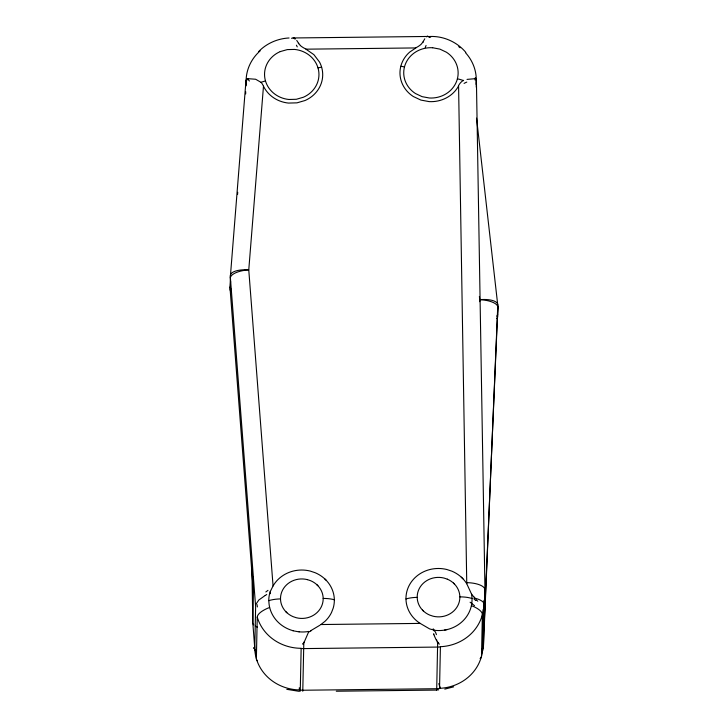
<?xml version="1.0" encoding="UTF-8"?>
<svg xmlns="http://www.w3.org/2000/svg" width="728" height="728" viewBox="0 0 728 728"><rect width="100%" height="100%" fill="white"/><g stroke="black" fill="none" stroke-linecap="round" stroke-linejoin="round"><path stroke-width="1.09" d="M476.54 118.136L497.906 306.442L484.284 622.294L484.275 620.929M245.664 93.948L245.709 91.701M245.827 86.068L246.119 80.035L246.009 85.222M230.594 281.317L230.13 289.325L253.435 592.456L252.807 622.658L254.782 648.521M269.588 607.48A18.291 6.661 -16.4 0 0 257.239 617.116L256.374 658.749A18.291 6.661 -16.4 0 0 257.348 660.833M476.13 84.421L476.258 78.497A18.318 16.953 1.2 0 1 476.412 80.462L484.957 589.853L484.284 622.294M476.267 87.196L476.412 80.462A18.291 6.934 -1 0 0 475.493 78.26M481.536 653.289A18.173 8.29 13.5 0 0 482.491 651.078A18.291 16.926 1.2 0 0 483.447 646.3L497.806 304.914A18.291 6.889 -6.5 0 0 479.761 299.69L479.388 296.433M253.435 592.456L253.326 588.952A44.017 0.582 89.3 0 1 253.299 587.678L253.08 576.785M429.529 37.192L429.547 36.664L428.21 36.482M434.389 630.284A33.352 31.113 2.2 0 0 471.389 605.632A33.515 31.204 1 0 0 472.026 598.516A33.461 31.158 1.2 0 0 471.507 594.003L466.757 583.738L458.585 85.986M479.679 301.674L479.761 299.69A18.291 6.943 2.5 0 1 497.897 307.362L497.697 316.562A18.291 6.943 2.5 0 1 496.878 318.536M291.491 38.275L292.847 38.029M237.546 194.531L237.728 192.274M261.015 82.291A15.834 14.569 -56.2 0 1 262.844 84.921L263.481 86.213L248.767 269.879L273.064 585.94L270.134 591.819A33.397 31.04 2.6 0 0 268.759 600.664A18.291 6.934 -1 0 1 280.498 598.926M336.291 691.218L436.691 690.08L437.674 641.832M256.01 604.176L258.786 600.045L264.801 595.741M302.875 644.271L303.166 643.689M308.818 631.504L304.295 641.905M424.779 38.812L422.932 41.978M422.622 42.433L421.284 44.126A17.772 12.631 -15.8 0 1 415.797 47.793M258.677 51.533C266.603 43.361 277.723 38.52 289.061 37.983M246.592 79.088L246.628 79.07A17.572 4.532 29.4 0 1 246.692 78.597M320.766 624.66L325.043 621.275A32.532 30.103 1.2 0 0 331.54 612.457L333.233 608.035A32.532 30.103 1.2 0 0 315.188 572.736L310.246 571.08A32.532 30.103 1.2 0 0 273.073 585.94M320.02 625.161L310.747 630.694M266.739 594.521L265.183 595.504M426.417 36.8L427.482 36.445M247.101 78.833L247.802 78.679A18.291 6.934 4.6 0 0 245.918 81.572L230.33 277.05L255.637 606.606L254.773 648.102A45.6 42.188 1.2 0 0 256.374 658.749A45.509 42.106 1.2 0 0 300.282 689.944L301.146 648.448A18.291 16.926 1.2 0 0 303.776 648.593L437.637 647.074A18.337 16.962 1.2 0 0 440.413 646.846L439.539 688.342A45.5 42.097 1.2 0 0 481.508 656.192A45.5 42.097 1.2 0 0 482.5 650.914L483.365 609.418A18.291 16.926 1.2 0 0 484.32 604.668L484.957 589.853A18.3 6.943 0.8 0 0 466.812 582.655M247.138 78.815L247.684 78.697M444.79 689.125L453.662 686.841M447.52 629.447L444.59 630.048M467.021 79.398L474.692 78.724M437.692 689.935L438.647 689.844M247.811 78.669L255.655 79.252L260.979 82.328A18.291 6.661 -16.4 0 1 265.493 80.981M428.728 36.564C442.67 35.526 456.893 41.705 465.838 52.416M293.457 37.965L428.009 36.464M320.957 624.533L420.183 623.405L429.611 628.892L434.48 630.239M298.808 691.282L286.796 689.325M299.108 631.895L292.965 630.766M294.312 38.074L294.185 38.038A17.982 6.143 -62.2 0 0 293.939 37.856M447.311 579.16L444.071 578.077A21.34 19.747 1.2 0 0 418.436 590.426A21.34 19.747 1.2 0 0 429.757 615.105L433.005 616.179A21.34 19.747 1.2 0 0 458.631 603.831A21.34 19.747 1.2 0 0 447.311 579.16M420.183 623.405C414.241 619.665 409.527 613.904 407.352 607.188A32.542 30.103 1.2 0 1 415.142 577.559A32.542 30.103 1.2 0 1 446.937 569.533L451.888 571.18A32.542 30.103 1.2 0 1 466.411 583.183L466.757 583.738M294.913 38.366L295.55 38.893M477.795 601.219L476.312 599.972M461.279 577.149L462.99 578.824M453.471 583.073L454.591 584.175M423.596 611.183L422.477 610.091M324.588 578.705L326.29 580.38M316.78 584.62L317.899 585.721M286.905 612.739L285.786 611.638M300.4 45.5L298.99 43.844M471.507 594.003L474.11 597.288M298.662 43.389L296.742 40.431M256.001 652.552L254.882 649.558A18.3 6.916 -4.4 0 0 256.456 651.715M438.438 642.733L439.266 644.253M436.691 690.08L436.609 689.343M436.254 640.048L434.288 635.753M263.481 86.213L263.845 86.932A30.958 28.647 1.2 0 0 288.497 103.076L296.979 102.848L305.005 100.528A30.958 28.647 1.2 0 0 319.565 62.108L313.877 54.636L305.933 49.176L415.888 47.93L409.8 52.007A30.958 28.647 1.2 0 0 413.322 96.524L420.893 100.082L429.156 101.611A30.958 28.647 1.2 0 0 458.476 86.177M433.67 634.206L434.079 635.235M302.775 691.227L303.813 642.596M270.306 591.445L270.352 593.711M251.87 566.957L252.807 622.658A18.3 6.934 -2.7 0 0 253.817 624.952M484.002 600.336L484.202 614.732A44.035 0.582 89.3 0 1 484.229 616.361L484.275 620.484M230.876 289.016A18.291 6.934 4.6 0 1 230.139 286.95M257.457 627.145A18.3 6.934 -2.7 0 1 255.346 626.135M231.149 291.673A18.291 6.916 -4.4 0 1 230.139 289.407L230.385 275.521A18.291 6.934 4.6 0 1 248.767 269.879A18.291 6.916 -4.4 0 0 230.376 277.969M439.576 688.479A18.337 16.962 1.2 0 1 436.764 688.715L302.912 690.235A18.309 16.944 1.2 0 1 300.245 690.08M458.722 46.656A45.509 42.106 1.2 0 1 460.169 47.748M465.529 52.725A45.509 42.106 1.2 0 1 476.258 78.397M483.374 609.254A45.5 42.097 1.2 0 1 440.376 646.701M471.398 605.632A18.291 6.78 14.5 0 1 482.382 614.559L481.508 656.192A18.291 6.78 14.5 0 1 480.098 658.549M470.097 602.229A18.045 2.239 36 0 1 474.538 605.714M301.183 648.302A45.509 42.106 1.2 0 1 257.239 617.116M318.009 67.922A18.291 6.661 -16.4 0 1 321.621 67.167M400.819 66.275A18.291 6.78 14.5 0 1 404.468 66.94M306.015 49.04A17.772 12.54 15.9 0 1 300.327 45.536M474.601 598.116A18.291 6.943 2.5 0 1 484.32 604.668L483.447 646.3A18.291 6.943 2.5 0 1 482 648.903M497.615 314.114A18.291 6.889 -6.5 0 1 496.796 316.189M246.119 79.916A45.5 42.097 1.2 0 1 260.142 50.878M249.422 81.008A17.963 4.677 30.1 0 1 248.002 79.134M246.965 80.144A18.173 4.168 20 0 1 246.455 79.043M308.809 631.44A33.406 31.031 3.3 0 1 299.108 631.822M293.12 630.73A33.406 31.031 3.3 0 1 268.869 600.9M310.901 631.021A27.164 26.745 -16 0 1 308.954 631.849M304.186 641.832A9.983 8.536 53.2 0 1 303.758 642.542M474.31 597.16A8.973 8.481 50.7 0 1 474.811 598.006M475.784 600.418A5.06 3.831 57.1 0 1 473.882 598.68M457.402 78.797A18.291 6.78 14.5 0 1 463.609 80.626M475.011 79.962A9.109 1.465 -61.1 0 1 475.138 79.816M475.275 77.796A5.196 1.656 75.6 0 1 475.129 78.233M423.232 41.878A14.797 5.524 -37.8 0 1 422.932 42.351M425.216 47.629A19.802 3.067 -73.2 0 1 426.062 45.473M427.281 36.227A15.497 4.277 45.3 0 1 427.473 36.182M427.8 36.345A10.966 1.756 25.5 0 1 427.982 36.355M464.082 83.411A15.461 9.155 -42.6 0 1 466.785 82.1M458.413 85.886A15.425 14.132 63 0 1 463.436 80.344M257.43 606.925A17.791 10.21 39.4 0 1 257.075 604.613M267.968 590.353A11.766 4.077 -36.4 0 1 265.829 591.937M440.504 688.26A18.282 1.392 75.8 0 1 438.793 683.61M300.136 691.327A18.264 1.729 -84.4 0 1 299.299 687.742M303.43 643.452A8.863 4.768 -32.7 0 1 303.967 642.606M433.178 628.81A17.135 12.931 61.2 0 1 434.398 631.267M437.164 642.023A4.75 2.575 24.1 0 1 437.901 642.788M437.574 641.932A5.797 4.96 -32.3 0 1 436.936 641.159M323.177 598.443A18.291 6.934 -1 0 1 334.343 599.763M405.969 598.953A18.291 6.934 -1 0 1 417.199 597.37M459.869 596.887A18.291 6.934 -1 0 1 472.026 598.516M475.129 78.77A12.858 4.213 45.7 0 1 474.902 78.952M253.535 648.448A12.776 6.206 51.2 0 1 253.681 647.565M298.671 43.753A14.797 5.305 37 0 1 298.344 43.289M296.405 45.181A19.82 3.203 70.1 0 1 297.242 46.892M294.23 38.411A19.356 6.598 -80.1 0 1 294.749 38.957M293.511 37.829A15.297 4.359 -44.3 0 1 293.684 37.847M293.102 37.874A10.656 1.747 -25.7 0 1 293.293 37.865M435.262 631.64A19.829 8.745 62.8 0 1 436.436 634.661M433.915 634.188A21.03 0.646 68.6 0 1 433.761 633.797M436.936 640.504A13.059 10.419 -71.7 0 1 436.545 639.803M428.938 37.146A4.086 1.019 -4.5 0 1 429.72 37.246M430.466 37.055A9.364 3.849 -27.2 0 1 430.676 37.155M476.249 600.209A10.747 4.05 49 0 1 475.957 599.954M255.919 653.617A18.191 11.457 -22 0 1 255.628 652.725M302.985 643.725A10.765 5.278 -36.6 0 1 303.094 643.497M280.235 51.597L280.089 51.661A27.209 25.18 1.2 0 0 264.928 78.597A27.209 25.18 1.2 0 0 288.889 99.481L296.341 99.281L303.403 97.233A27.209 25.18 1.2 0 0 318.573 70.307A27.209 25.18 1.2 0 0 294.603 49.422L287.305 49.595L280.235 51.597M432.65 47.748L432.496 47.739A27.209 25.18 1.2 0 0 405.205 64.601A27.209 25.18 1.2 0 0 415.451 93.53L422.113 96.66L429.374 97.998A27.209 25.18 1.2 0 0 456.665 81.136A27.209 25.18 1.2 0 0 446.41 52.216L439.903 49.122L432.65 47.748M307.48 579.652L307.371 579.625A21.34 19.747 1.2 0 0 281.745 591.982A21.34 19.747 1.2 0 0 293.066 616.652L296.305 617.735A21.34 19.747 1.2 0 0 321.94 605.387A21.34 19.747 1.2 0 0 310.619 580.707L307.48 579.652"/></g></svg>
